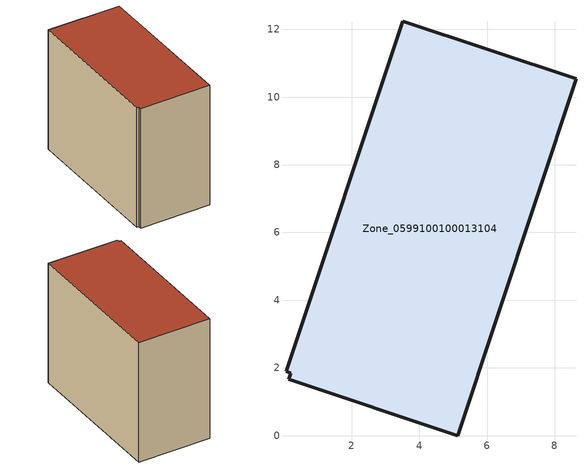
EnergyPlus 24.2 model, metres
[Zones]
Zone_0599100100013104
 floor ground (C_G): 0.15,1.66 0.21,1.85 0.06,1.9 3.51,12.23 8.63,10.53 5.13,0 z0
 wall outside (C_F): 5.13,0 8.63,10.53 3.51,12.23 0.06,1.9 0.21,1.85 0.15,1.66 5.13,0 z0:9.2
 roof outside (C_R): 0.21,1.85 0.15,1.66 5.13,0 8.63,10.53 3.51,12.23 0.06,1.9 z9.2
[BUILDING]
Pand.0599100100013104: North Axis=0; Terrain=City; Loads Convergence Tolerance Value=0.04; Temperature Convergence Tolerance Value=0.4; Solar Distribution=FullExterior; Maximum Number of Warmup Days=25; Minimum Number of Warmup Days=1
[Site:Location]
Rotterdam.The.Hague.AP_ZH_NLD Design_Conditions: Latitude=51.96; Longitude=4.45; Time Zone=1; Elevation=-4.5
[SITE:GROUNDTEMPERATURE:BUILDINGSURFACE]
18, 18, 18, 18, 18, 18, 18, 18, 18, 18, 18, 18
[MATERIAL] Thermal Absorptance=0.9; Solar Absorptance=0.7; Visible Absorptance=0.7
Name | Roughness | Thickness | Conductivity | Density | Specific Heat
G.TI.2015-2018 | MediumSmooth | 0.15 | 0.0428571 | 540 | 1210
F.TI.2015-2018 | Rough | 0.3 | 0.0666667 | 1920 | 840
R.TI.2015-2018 | MediumRough | 0.2 | 0.0333333 | 1500 | 1000
[CONSTRUCTION]
C_G: G.TI.2015-2018
C_F: F.TI.2015-2018
C_R: R.TI.2015-2018
[ZONE]
Zone_0599100100013104: Type=1; Multiplier=1; Ceiling Height=Autocalculate; Volume=Autocalculate; Floor Area=autocalculate; Part of Total Floor Area=Yes
[ZONEINFILTRATION:DESIGNFLOWRATE]
Infil_Zone_0599100100013104: Zone or ZoneList or Space or SpaceList=Zone_0599100100013104; Schedule=AlwaysOn; Design Flow Rate Calculation Method=Flow/Area; Flow Rate per Floor Area=0.0015; Constant Term Coefficient=1; Temperature Term Coefficient=0; Velocity Term Coefficient=0; Velocity Squared Term Coefficient=0
[HVACTEMPLATE:ZONE:IDEALLOADSAIRSYSTEM]
Zone_0599100100013104: Maximum Heating Supply Air Temperature=50; Minimum Cooling Supply Air Temperature=13; Maximum Heating Supply Air Humidity Ratio=0.0156; Minimum Cooling Supply Air Humidity Ratio=0.0077; Heating Limit=NoLimit; Cooling Limit=NoLimit; Dehumidification Control Type=ConstantSensibleHeatRatio; Cooling Sensible Heat Ratio=0.7; Dehumidification Setpoint=60; Humidification Control Type=None; Humidification Setpoint=30; Outdoor Air Method=None; Outdoor Air Flow Rate per Person=0.00944; Outdoor Air Flow Rate per Zone Floor Area=0; Outdoor Air Flow Rate per Zone=0; Demand Controlled Ventilation Type=None; Outdoor Air Economizer Type=NoEconomizer; Heat Recovery Type=None; Sensible Heat Recovery Effectiveness=0.7; Latent Heat Recovery Effectiveness=0.65
[ZONECONTROL:THERMOSTAT]
ThermostatControl_Zone_0599100100013104: Zone or ZoneList=Zone_0599100100013104; Control Type Schedule=DualSetpointControlType; Control 1=Thermostat_Zone_0599100100013104; Temperature Difference Between Cutout And Setpoint=0
[THERMOSTATSETPOINT:DUALSETPOINT]
Thermostat_Zone_0599100100013104: Heating Setpoint Temperature Schedule=HeatingSetpoint_Zone_0599100100013104; Cooling Setpoint Temperature Schedule=CoolingSetpoint_Zone_0599100100013104
[SCHEDULE:COMPACT]
HeatingSetpoint_Zone_0599100100013104: Through: 12/31, For: AllDays, Until: 24:00, 21
CoolingSetpoint_Zone_0599100100013104: Through: 12/31, For: AllDays, Until: 24:00, 24
DualSetpointControlType: Through: 12/31, For: AllDays, Until: 24:00, 4
AlwaysOn: Through: 12/31, For: AllDays, Until: 24:00, 1
